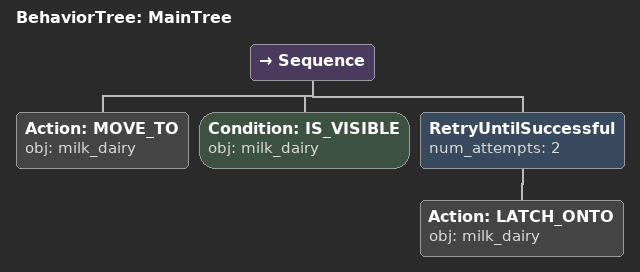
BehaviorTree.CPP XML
<root main_tree_to_execute="MainTree">
  <BehaviorTree ID="MainTree">
    <Sequence>
      <!-- Move to milk_dairy -->
      <Action ID="MOVE_TO" obj="milk_dairy" />
      <!-- Check milk_dairy is visible before GRASP -->
      <Condition ID="IS_VISIBLE" obj="milk_dairy" />
      <!-- Retry GRASP milk_dairy up to 2 attempts -->
      <RetryUntilSuccessful num_attempts="2">
        <!-- Grasp milk_dairy -->
        <Action ID="LATCH_ONTO" obj="milk_dairy" />
      </RetryUntilSuccessful>
    </Sequence>
  </BehaviorTree>
</root>
